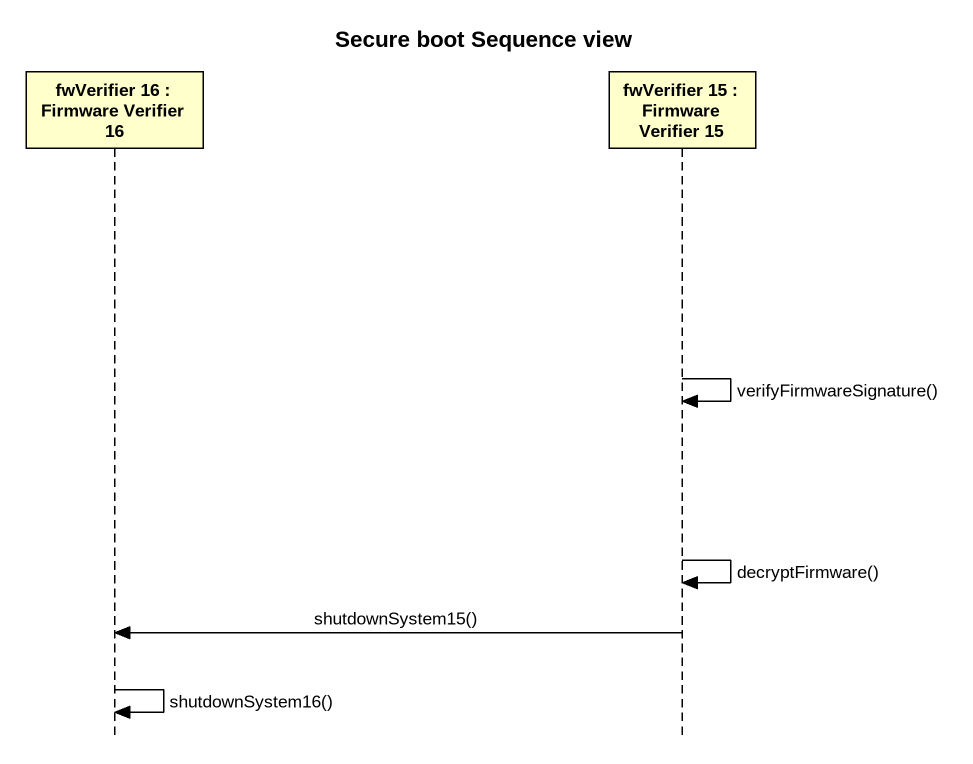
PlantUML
@startuml
title Secure boot Sequence view
hide footbox
participant "fwVerifier 16 : Firmware Verifier 16" as fwVerifier_16
participant "fwVerifier 15 : Firmware Verifier 15" as fwVerifier_15

fwVerifier_15 -> fwVerifier_15 : verifyFirmwareSignature()
fwVerifier_15 -> fwVerifier_15 : decryptFirmware()
fwVerifier_15 -> fwVerifier_16 : shutdownSystem15()
fwVerifier_16 -> fwVerifier_16 : shutdownSystem16()
@enduml
